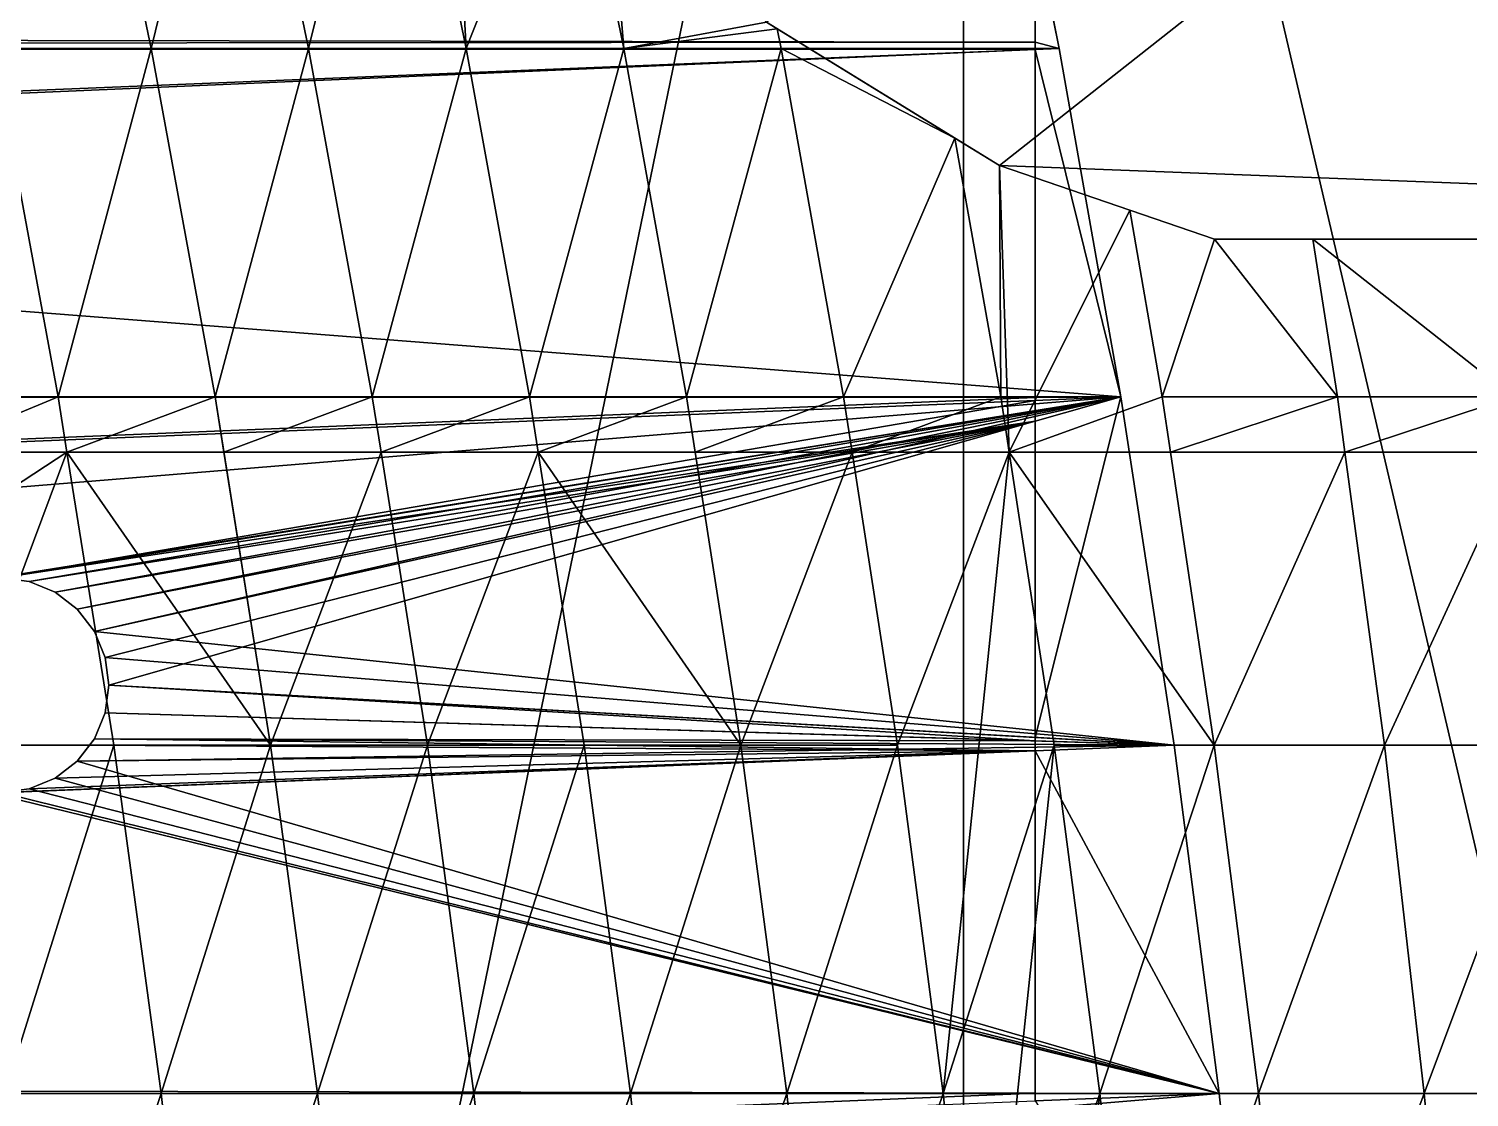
# Model space of a CAD drawing. Header units: metres. Extents: x 0 to 40.2, y -11.7 to 11.7.
# Drawn here: x 32.19 to 36.211, y 4.85 to 7.832 of the extents above; entities that cross this region are included whole.
import ezdxf

# ---------------------------------------------------------------- set-up
doc = ezdxf.new("R2010")
doc.units = ezdxf.units.M

msp = doc.modelspace()

# ---------------------------------------------------------------- linework, layer by layer
at = {"layer": 'bajo_balcon'}
for points in [[(22.388125, 8.74875, 3.3), (34.871875, 8.74875, 3.3), (22.76, 7.776667, 3.3)], [(34.871875, 8.74875, 3.3), (35.066667, 7.776667, 3.3), (22.76, 7.776667, 3.3)], [(22.76, 7.776667, 3.3), (35.238542, 6.804583, 3.3), (23.088125, 6.804583, 3.3)], [(35.066667, 7.776667, 3.3), (35.238542, 6.804583, 3.3), (22.76, 7.776667, 3.3)], [(35.238542, 6.804583, 3.3), (23.3725, 5.8325, 3.3), (23.088125, 6.804583, 3.3)], [(35.238542, 6.804583, 3.3), (32.035821, 6.289778, 3.3), (23.3725, 5.8325, 3.3)], [(35.238542, 6.804583, 3.3), (32.113467, 6.3, 3.3), (32.035821, 6.289778, 3.3)], [(32.113467, 6.3, 3.3), (35.238542, 6.804583, 3.3), (32.191113, 6.289778, 3.3)], [(32.191113, 6.289778, 3.3), (35.238542, 6.804583, 3.3), (32.263467, 6.259808, 3.3)], [(35.238542, 6.804583, 3.3), (32.325599, 6.212132, 3.3), (32.263467, 6.259808, 3.3)], [(32.325599, 6.212132, 3.3), (35.238542, 6.804583, 3.3), (32.373275, 6.15, 3.3)], [(32.373275, 6.15, 3.3), (35.238542, 6.804583, 3.3), (35.3875, 5.8325, 3.3)], [(32.373275, 6.15, 3.3), (35.3875, 5.8325, 3.3), (32.403245, 6.077646, 3.3)], [(32.403245, 6.077646, 3.3), (35.3875, 5.8325, 3.3), (32.413467, 6, 3.3)], [(32.413467, 6, 3.3), (35.3875, 5.8325, 3.3), (32.403245, 5.922354, 3.3)], [(32.403245, 5.922354, 3.3), (35.3875, 5.8325, 3.3), (32.373275, 5.85, 3.3)], [(35.3875, 5.8325, 3.3), (32.325599, 5.787868, 3.3), (32.373275, 5.85, 3.3)], [(35.3875, 5.8325, 3.3), (35.513542, 4.860417, 3.3), (32.325599, 5.787868, 3.3)], [(32.325599, 5.787868, 3.3), (35.513542, 4.860417, 3.3), (32.263467, 5.740192, 3.3)], [(32.035821, 5.710222, 3.3), (35.513542, 4.860417, 3.3), (23.613125, 4.860417, 3.3)], [(32.113467, 5.7, 3.3), (35.513542, 4.860417, 3.3), (32.035821, 5.710222, 3.3)], [(32.113467, 5.7, 3.3), (32.191113, 5.710222, 3.3), (35.513542, 4.860417, 3.3)], [(32.263467, 5.740192, 3.3), (35.513542, 4.860417, 3.3), (32.191113, 5.710222, 3.3)], [(35.513542, 4.860417, 3.3), (23.81, 3.888333, 3.3), (23.613125, 4.860417, 3.3)], [(35.513542, 4.860417, 3.3), (35.616667, 3.888333, 3.3), (23.81, 3.888333, 3.3)]]:
    msp.add_3dface(points, dxfattribs=at)
at = {"layer": 'butacas_alta_posterior'}
for points in [[(31.9, 6.390454, 5.697368), (31.990089, 5.8325, 5.697368), (32.296549, 6.65, 5.697368)], [(31.9, 6.390454, 5.697368), (32.296549, 6.65, 5.697368), (31.9, 6.65, 5.697368)], [(32.427679, 5.8325, 5.697368), (32.296549, 6.65, 5.697368), (31.990089, 5.8325, 5.697368)], [(32.865268, 5.8325, 5.854737), (32.296549, 6.65, 5.854737), (32.427679, 5.8325, 5.854737)], [(32.865268, 5.8325, 5.854737), (32.735005, 6.65, 5.854737), (32.296549, 6.65, 5.854737)], [(32.735005, 6.65, 6.012105), (32.865268, 5.8325, 6.012105), (33.17346, 6.65, 6.012105)], [(33.302858, 5.8325, 6.012105), (33.17346, 6.65, 6.012105), (32.865268, 5.8325, 6.012105)], [(33.17346, 6.65, 6.169474), (33.302858, 5.8325, 6.169474), (33.611916, 6.65, 6.169474)], [(33.740447, 5.8325, 6.169474), (33.611916, 6.65, 6.169474), (33.302858, 5.8325, 6.169474)], [(34.178037, 5.8325, 6.326842), (33.611916, 6.65, 6.326842), (33.740447, 5.8325, 6.326842)], [(34.178037, 5.8325, 6.326842), (34.050372, 6.65, 6.326842), (33.611916, 6.65, 6.326842)], [(34.050372, 6.65, 6.484211), (34.178037, 5.8325, 6.484211), (34.488828, 6.65, 6.484211)], [(34.615626, 5.8325, 6.484211), (34.488828, 6.65, 6.484211), (34.178037, 5.8325, 6.484211)], [(34.488828, 6.65, 6.641579), (34.615626, 5.8325, 6.641579), (34.927283, 6.65, 6.641579)], [(34.743205, 4.860417, 6.641579), (34.927283, 6.65, 6.641579), (34.615626, 5.8325, 6.641579)], [(35.053216, 5.8325, 6.641579), (34.927283, 6.65, 6.641579), (34.743205, 4.860417, 6.641579)], [(35.499645, 5.8325, 6.798947), (34.927283, 6.65, 6.798947), (35.053216, 5.8325, 6.798947)], [(35.499645, 5.8325, 6.798947), (35.377263, 6.65, 6.798947), (34.927283, 6.65, 6.798947)], [(35.377263, 6.65, 6.956316), (35.499645, 5.8325, 6.956316), (35.864537, 6.65, 6.956316)], [(35.974681, 5.8325, 6.956316), (35.864537, 6.65, 6.956316), (35.499645, 5.8325, 6.956316)], [(35.864537, 6.65, 7.113684), (35.974681, 5.8325, 7.113684), (36.351811, 6.65, 7.113684)], [(36.449716, 5.8325, 7.113684), (36.351811, 6.65, 7.113684), (35.974681, 5.8325, 7.113684)], [(32.23156, 3.888333, 5.54), (31.9, 6.390454, 5.54), (31.9, 2.606295, 5.54)], [(32.23156, 3.888333, 5.54), (32.122898, 4.860417, 5.54), (31.9, 6.390454, 5.54)], [(32.427679, 5.8325, 5.697368), (31.990089, 5.8325, 5.697368), (32.122898, 4.860417, 5.697368)], [(32.559616, 4.860417, 5.697368), (32.427679, 5.8325, 5.697368), (32.122898, 4.860417, 5.697368)], [(32.865268, 5.8325, 5.854737), (32.427679, 5.8325, 5.854737), (32.559616, 4.860417, 5.854737)], [(32.996334, 4.860417, 5.854737), (32.865268, 5.8325, 5.854737), (32.559616, 4.860417, 5.854737)], [(33.302858, 5.8325, 6.012105), (32.865268, 5.8325, 6.012105), (32.996334, 4.860417, 6.012105)], [(33.433052, 4.860417, 6.012105), (33.302858, 5.8325, 6.012105), (32.996334, 4.860417, 6.012105)], [(33.740447, 5.8325, 6.169474), (33.302858, 5.8325, 6.169474), (33.433052, 4.860417, 6.169474)], [(33.86977, 4.860417, 6.169474), (33.740447, 5.8325, 6.169474), (33.433052, 4.860417, 6.169474)], [(34.178037, 5.8325, 6.326842), (33.740447, 5.8325, 6.326842), (33.86977, 4.860417, 6.326842)], [(34.306487, 4.860417, 6.326842), (34.178037, 5.8325, 6.326842), (33.86977, 4.860417, 6.326842)], [(34.615626, 5.8325, 6.484211), (34.178037, 5.8325, 6.484211), (34.306487, 4.860417, 6.484211)], [(34.743205, 4.860417, 6.484211), (34.615626, 5.8325, 6.484211), (34.306487, 4.860417, 6.484211)], [(35.053216, 5.8325, 6.641579), (34.743205, 4.860417, 6.641579), (34.847588, 3.888333, 6.641579)], [(35.179923, 4.860417, 6.641579), (35.053216, 5.8325, 6.641579), (34.847588, 3.888333, 6.641579)], [(35.499645, 5.8325, 6.798947), (35.053216, 5.8325, 6.798947), (35.179923, 4.860417, 6.798947)], [(35.62278, 4.860417, 6.798947), (35.499645, 5.8325, 6.798947), (35.179923, 4.860417, 6.798947)], [(35.974681, 5.8325, 6.956316), (35.499645, 5.8325, 6.956316), (35.62278, 4.860417, 6.956316)], [(36.085502, 4.860417, 6.956316), (35.974681, 5.8325, 6.956316), (35.62278, 4.860417, 6.956316)], [(36.449716, 5.8325, 7.113684), (35.974681, 5.8325, 7.113684), (36.085502, 4.860417, 7.113684)], [(36.548224, 4.860417, 7.113684), (36.449716, 5.8325, 7.113684), (36.085502, 4.860417, 7.113684)], [(32.559616, 4.860417, 5.697368), (32.122898, 4.860417, 5.697368), (32.23156, 3.888333, 5.697368)], [(32.667565, 3.888333, 5.697368), (32.559616, 4.860417, 5.697368), (32.23156, 3.888333, 5.697368)], [(32.996334, 4.860417, 5.854737), (32.559616, 4.860417, 5.854737), (32.667565, 3.888333, 5.854737)], [(33.10357, 3.888333, 5.854737), (32.996334, 4.860417, 5.854737), (32.667565, 3.888333, 5.854737)], [(33.433052, 4.860417, 6.012105), (32.996334, 4.860417, 6.012105), (33.10357, 3.888333, 6.012105)], [(33.539574, 3.888333, 6.012105), (33.433052, 4.860417, 6.012105), (33.10357, 3.888333, 6.012105)], [(33.86977, 4.860417, 6.169474), (33.433052, 4.860417, 6.169474), (33.539574, 3.888333, 6.169474)], [(33.975579, 3.888333, 6.169474), (33.86977, 4.860417, 6.169474), (33.539574, 3.888333, 6.169474)], [(34.306487, 4.860417, 6.326842), (33.86977, 4.860417, 6.326842), (33.975579, 3.888333, 6.326842)], [(34.411584, 3.888333, 6.326842), (34.306487, 4.860417, 6.326842), (33.975579, 3.888333, 6.326842)], [(34.743205, 4.860417, 6.484211), (34.306487, 4.860417, 6.484211), (34.411584, 3.888333, 6.484211)], [(34.847588, 3.888333, 6.484211), (34.743205, 4.860417, 6.484211), (34.411584, 3.888333, 6.484211)], [(35.179923, 4.860417, 6.641579), (34.847588, 3.888333, 6.641579), (34.928775, 2.91625, 6.641579)], [(35.283593, 3.888333, 6.641579), (35.179923, 4.860417, 6.641579), (34.928775, 2.91625, 6.641579)], [(35.283593, 3.888333, 6.798947), (35.62278, 4.860417, 6.798947), (35.179923, 4.860417, 6.798947)], [(35.723527, 3.888333, 6.798947), (35.62278, 4.860417, 6.798947), (35.283593, 3.888333, 6.798947)], [(36.085502, 4.860417, 6.956316), (35.62278, 4.860417, 6.956316), (35.723527, 3.888333, 6.956316)], [(36.176174, 3.888333, 6.956316), (36.085502, 4.860417, 6.956316), (35.723527, 3.888333, 6.956316)], [(36.548224, 4.860417, 7.113684), (36.085502, 4.860417, 7.113684), (36.176174, 3.888333, 7.113684)], [(36.628821, 3.888333, 7.113684), (36.548224, 4.860417, 7.113684), (36.176174, 3.888333, 7.113684)]]:
    msp.add_3dface(points, dxfattribs=at)
at = {"layer": 'butacas_platea'}
for points in [[(35, 8.10936), (12.5, 7.831988, -0.565854), (35, 7.794568, -0.001582)], [(35, 7.794568, -0.001582), (12.5, 7.831988, -0.565854), (12.5, 7.776667, -0.566132)], [(35, 7.794568, -0.001582), (12.5, 7.776667, -0.566132), (35, 7.773947, -0.001679)], [(35, 7.773947, -0.001679), (12.5, 7.776667, -0.566132), (12.5, 6.855844, -0.56836)], [(35, 7.773947, -0.001679), (12.5, 6.855844, -0.56836), (12.5, 6.804583, -0.568587)], [(35, 7.773947, -0.001679), (12.5, 6.804583, -0.568587), (35, 6.802961, -0.005968)], [(35, 6.802961, -0.005968), (12.5, 6.804583, -0.568587), (12.5, 5.880264, -0.570519)], [(35, 6.802961, -0.005968), (12.5, 5.880264, -0.570519), (35, 6.794886, -0.005985)], [(32.113467, 6.3, -0.079852), (35, 6.794886, -0.005985), (12.5, 5.880264, -0.570519)], [(32.113467, 6.3, -0.079852), (35, 6.736646, -0.006208), (35, 6.794886, -0.005985)], [(32.191113, 6.289778, -0.077955), (35, 6.736646, -0.006208), (32.113467, 6.3, -0.079852)], [(32.263467, 6.259808, -0.076265), (35, 6.736646, -0.006208), (32.191113, 6.289778, -0.077955)], [(32.325599, 6.212132, -0.074898), (35, 6.736646, -0.006208), (32.263467, 6.259808, -0.076265)], [(35, 6.736646, -0.006208), (32.325599, 6.212132, -0.074898), (32.373275, 6.15, -0.073947)], [(35, 6.736646, -0.006208), (32.373275, 6.15, -0.073947), (32.403245, 6.077646, -0.073476)], [(32.413467, 6, -0.073518), (35, 6.736646, -0.006208), (32.403245, 6.077646, -0.073476)], [(35, 6.736646, -0.006208), (32.413467, 6, -0.073518), (35, 5.854324, -0.009579)], [(32.413467, 6, -0.073518), (32.403245, 5.922354, -0.074069), (35, 5.844167, -0.009618)], [(32.413467, 6, -0.073518), (35, 5.844167, -0.009618), (35, 5.854324, -0.009579)], [(35, 5.844167, -0.009618), (32.403245, 5.922354, -0.074069), (32.373275, 5.85, -0.075093)], [(35, 5.816801, -0.00969), (32.359847, 5.8325, -0.075495), (32.325599, 5.787868, -0.076427)], [(35, 5.816801, -0.00969), (32.373275, 5.85, -0.075093), (32.359847, 5.8325, -0.075495)], [(35, 5.844167, -0.009618), (32.373275, 5.85, -0.075093), (35, 5.816801, -0.00969)], [(35, 5.816801, -0.00969), (32.113467, 5.7, -0.081872), (12.5, 4.905236, -0.572337)], [(35, 5.816801, -0.00969), (12.5, 4.905236, -0.572337), (35, 4.861417, -0.012772)], [(35, 5.816801, -0.00969), (32.191113, 5.710222, -0.079918), (32.113467, 5.7, -0.081872)], [(35, 5.816801, -0.00969), (32.263467, 5.740192, -0.078061), (32.191113, 5.710222, -0.079918)], [(35, 5.816801, -0.00969), (32.325599, 5.787868, -0.076427), (32.263467, 5.740192, -0.078061)], [(35, 4.861417, -0.012772), (12.5, 4.905236, -0.572337), (12.5, 3.930749, -0.573819)], [(35, 4.861417, -0.012772), (12.5, 3.930749, -0.573819), (35, 4.839672, -0.012805)]]:
    msp.add_3dface(points, dxfattribs=at)
at = {"layer": 'cielo_4'}
for points in [[(34.8, 11.665, 11.55), (34.8, -11.665, 11.55), (30, -11.665, 11.55)], [(30, -11.665, 11.55), (30, 11.665, 11.55), (34.8, 11.665, 11.55)], [(34.8, -11.665, 11.55), (34.8, 11.665, 12.12), (34.8, -11.665, 12.12)], [(34.8, 11.665, 12.12), (34.8, -11.665, 11.55), (34.8, 11.665, 11.55)]]:
    msp.add_3dface(points, dxfattribs=at)
at = {"layer": 'cielo_5'}
for points in [[(34.8, 11.665, 12.12), (40.25, -11.665, 12.12), (34.8, -11.665, 12.12)], [(40.25, 11.665, 12.12), (40.25, -11.665, 12.12), (34.8, 11.665, 12.12)]]:
    msp.add_3dface(points, dxfattribs=at)
at = {"layer": 'cortinas_fondo'}
for points in [[(34.871875, 8.74875, 3.3), (35, 8.10936), (35.066667, 7.776667)], [(35.066667, 7.776667, 3.3), (34.871875, 8.74875, 3.3), (35.066667, 7.776667)], [(35.238542, 6.804583), (35.066667, 7.776667, 3.3), (35.066667, 7.776667)], [(35.238542, 6.804583, 3.3), (35.066667, 7.776667, 3.3), (35.238542, 6.804583)], [(35.238542, 6.804583, 3.3), (35.238542, 6.804583), (35.3875, 5.8325)], [(35.3875, 5.8325, 3.3), (35.238542, 6.804583, 3.3), (35.3875, 5.8325)], [(35.3875, 5.8325, 3.3), (35.3875, 5.8325), (35.513542, 4.860417)], [(35.513542, 4.860417, 3.3), (35.3875, 5.8325, 3.3), (35.513542, 4.860417)], [(35.513542, 4.860417, 3.3), (35.513542, 4.860417), (35.616667, 3.888333)], [(35.616667, 3.888333, 3.3), (35.513542, 4.860417, 3.3), (35.616667, 3.888333)]]:
    msp.add_3dface(points, dxfattribs=at)
at = {"layer": 'frente_balcon'}
for points in [[(32.329091, 8.74875, 6.012105), (32.329091, 8.74875, 5.854737), (32.531647, 7.776667, 5.854737)], [(32.531647, 7.776667, 6.012105), (32.329091, 8.74875, 6.012105), (32.531647, 7.776667, 5.854737)], [(32.971455, 7.776667, 6.169474), (32.770246, 8.74875, 6.169474), (32.971455, 7.776667, 6.012105)], [(32.770246, 8.74875, 6.169474), (32.770246, 8.74875, 6.012105), (32.971455, 7.776667, 6.012105)], [(33.211401, 8.74875, 6.326842), (33.211401, 8.74875, 6.169474), (33.411263, 7.776667, 6.169474)], [(33.411263, 7.776667, 6.326842), (33.211401, 8.74875, 6.326842), (33.411263, 7.776667, 6.169474)], [(33.851071, 7.776667, 6.484211), (33.701404, 8.509551, 6.326842), (33.851071, 7.776667, 6.326842)], [(33.851071, 7.776667, 6.484211), (33.701404, 8.509551, 6.484211), (33.701404, 8.509551, 6.326842)], [(34.290879, 7.776667, 6.641579), (34.279714, 7.831715, 6.484211), (34.290879, 7.776667, 6.484211)], [(34.290879, 7.776667, 6.641579), (34.279714, 7.831715, 6.641579), (34.279714, 7.831715, 6.484211)], [(32.271753, 6.804583, 5.854737), (32.091838, 7.776667, 5.854737), (32.271753, 6.804583, 5.697368)], [(32.091838, 7.776667, 5.854737), (32.091838, 7.776667, 5.697368), (32.271753, 6.804583, 5.697368)], [(32.710373, 6.804583, 5.854737), (32.710373, 6.804583, 6.012105), (32.531647, 7.776667, 6.012105)], [(32.710373, 6.804583, 5.854737), (32.531647, 7.776667, 6.012105), (32.531647, 7.776667, 5.854737)], [(33.148992, 6.804583, 6.169474), (32.971455, 7.776667, 6.169474), (33.148992, 6.804583, 6.012105)], [(32.971455, 7.776667, 6.169474), (32.971455, 7.776667, 6.012105), (33.148992, 6.804583, 6.012105)], [(33.587612, 6.804583, 6.326842), (33.411263, 7.776667, 6.326842), (33.587612, 6.804583, 6.169474)], [(33.411263, 7.776667, 6.326842), (33.411263, 7.776667, 6.169474), (33.587612, 6.804583, 6.169474)], [(34.026231, 6.804583, 6.484211), (33.851071, 7.776667, 6.484211), (34.026231, 6.804583, 6.326842)], [(33.851071, 7.776667, 6.484211), (33.851071, 7.776667, 6.326842), (34.026231, 6.804583, 6.326842)], [(34.464851, 6.804583, 6.641579), (34.290879, 7.776667, 6.641579), (34.464851, 6.804583, 6.484211)], [(34.290879, 7.776667, 6.641579), (34.290879, 7.776667, 6.484211), (34.464851, 6.804583, 6.484211)], [(34.90347, 6.804583, 6.798947), (34.775087, 7.526869, 6.641579), (34.90347, 6.804583, 6.641579)], [(34.775087, 7.526869, 6.798947), (34.775087, 7.526869, 6.641579), (34.90347, 6.804583, 6.798947)], [(35.354122, 6.804583, 6.956316), (35.264127, 7.32559, 6.798947), (35.354122, 6.804583, 6.798947)], [(35.264127, 7.32559, 6.956316), (35.264127, 7.32559, 6.798947), (35.354122, 6.804583, 6.956316)], [(35.84371, 6.804583, 7.113684), (35.775243, 7.245, 6.956316), (35.84371, 6.804583, 6.956316)], [(35.775243, 7.245, 7.113684), (35.775243, 7.245, 6.956316), (35.84371, 6.804583, 7.113684)], [(32.296549, 6.65, 5.854737), (32.271753, 6.804583, 5.854737), (32.296549, 6.65, 5.697368)], [(32.271753, 6.804583, 5.854737), (32.271753, 6.804583, 5.697368), (32.296549, 6.65, 5.697368)], [(32.710373, 6.804583, 6.012105), (32.735005, 6.65, 5.854737), (32.865268, 5.8325, 5.854737)], [(32.735005, 6.65, 6.012105), (32.710373, 6.804583, 6.012105), (32.865268, 5.8325, 5.854737)], [(32.710373, 6.804583, 6.012105), (32.710373, 6.804583, 5.854737), (32.735005, 6.65, 5.854737)], [(33.17346, 6.65, 6.169474), (33.148992, 6.804583, 6.169474), (33.17346, 6.65, 6.012105)], [(33.148992, 6.804583, 6.169474), (33.148992, 6.804583, 6.012105), (33.17346, 6.65, 6.012105)], [(33.611916, 6.65, 6.326842), (33.587612, 6.804583, 6.326842), (33.611916, 6.65, 6.169474)], [(33.587612, 6.804583, 6.326842), (33.587612, 6.804583, 6.169474), (33.611916, 6.65, 6.169474)], [(34.050372, 6.65, 6.484211), (34.026231, 6.804583, 6.484211), (34.050372, 6.65, 6.326842)], [(34.026231, 6.804583, 6.484211), (34.026231, 6.804583, 6.326842), (34.050372, 6.65, 6.326842)], [(34.464851, 6.804583, 6.641579), (34.464851, 6.804583, 6.484211), (34.488828, 6.65, 6.484211)], [(34.488828, 6.65, 6.641579), (34.464851, 6.804583, 6.641579), (34.488828, 6.65, 6.484211)], [(34.927283, 6.65, 6.798947), (34.90347, 6.804583, 6.798947), (34.927283, 6.65, 6.641579)], [(34.90347, 6.804583, 6.798947), (34.90347, 6.804583, 6.641579), (34.927283, 6.65, 6.641579)], [(35.377263, 6.65, 6.956316), (35.354122, 6.804583, 6.956316), (35.377263, 6.65, 6.798947)], [(35.354122, 6.804583, 6.956316), (35.354122, 6.804583, 6.798947), (35.377263, 6.65, 6.798947)], [(35.84371, 6.804583, 7.113684), (35.84371, 6.804583, 6.956316), (35.864537, 6.65, 6.956316)], [(35.864537, 6.65, 7.113684), (35.84371, 6.804583, 7.113684), (35.864537, 6.65, 6.956316)], [(32.296549, 6.65, 5.697368), (32.427679, 5.8325, 5.697368), (32.427679, 5.8325, 5.854737)], [(32.296549, 6.65, 5.854737), (32.296549, 6.65, 5.697368), (32.427679, 5.8325, 5.854737)], [(32.865268, 5.8325, 6.012105), (32.735005, 6.65, 6.012105), (32.865268, 5.8325, 5.854737)], [(33.17346, 6.65, 6.012105), (33.302858, 5.8325, 6.012105), (33.302858, 5.8325, 6.169474)], [(33.17346, 6.65, 6.169474), (33.17346, 6.65, 6.012105), (33.302858, 5.8325, 6.169474)], [(33.611916, 6.65, 6.169474), (33.740447, 5.8325, 6.169474), (33.740447, 5.8325, 6.326842)], [(33.611916, 6.65, 6.326842), (33.611916, 6.65, 6.169474), (33.740447, 5.8325, 6.326842)], [(34.050372, 6.65, 6.326842), (34.178037, 5.8325, 6.326842), (34.178037, 5.8325, 6.484211)], [(34.050372, 6.65, 6.484211), (34.050372, 6.65, 6.326842), (34.178037, 5.8325, 6.484211)], [(34.488828, 6.65, 6.484211), (34.615626, 5.8325, 6.484211), (34.615626, 5.8325, 6.641579)], [(34.488828, 6.65, 6.641579), (34.488828, 6.65, 6.484211), (34.615626, 5.8325, 6.641579)], [(34.927283, 6.65, 6.641579), (35.053216, 5.8325, 6.641579), (35.053216, 5.8325, 6.798947)], [(34.927283, 6.65, 6.798947), (34.927283, 6.65, 6.641579), (35.053216, 5.8325, 6.798947)], [(35.377263, 6.65, 6.798947), (35.499645, 5.8325, 6.798947), (35.499645, 5.8325, 6.956316)], [(35.377263, 6.65, 6.956316), (35.377263, 6.65, 6.798947), (35.499645, 5.8325, 6.956316)], [(35.864537, 6.65, 6.956316), (35.974681, 5.8325, 6.956316), (35.974681, 5.8325, 7.113684)], [(35.864537, 6.65, 7.113684), (35.864537, 6.65, 6.956316), (35.974681, 5.8325, 7.113684)], [(32.559616, 4.860417, 5.854737), (32.427679, 5.8325, 5.854737), (32.559616, 4.860417, 5.697368)], [(32.427679, 5.8325, 5.854737), (32.427679, 5.8325, 5.697368), (32.559616, 4.860417, 5.697368)], [(32.865268, 5.8325, 6.012105), (32.865268, 5.8325, 5.854737), (32.996334, 4.860417, 5.854737)], [(32.996334, 4.860417, 6.012105), (32.865268, 5.8325, 6.012105), (32.996334, 4.860417, 5.854737)], [(33.433052, 4.860417, 6.169474), (33.302858, 5.8325, 6.169474), (33.433052, 4.860417, 6.012105)], [(33.302858, 5.8325, 6.169474), (33.302858, 5.8325, 6.012105), (33.433052, 4.860417, 6.012105)], [(33.86977, 4.860417, 6.326842), (33.740447, 5.8325, 6.326842), (33.86977, 4.860417, 6.169474)], [(33.740447, 5.8325, 6.326842), (33.740447, 5.8325, 6.169474), (33.86977, 4.860417, 6.169474)], [(34.306487, 4.860417, 6.484211), (34.178037, 5.8325, 6.484211), (34.306487, 4.860417, 6.326842)], [(34.178037, 5.8325, 6.484211), (34.178037, 5.8325, 6.326842), (34.306487, 4.860417, 6.326842)], [(34.743205, 4.860417, 6.641579), (34.615626, 5.8325, 6.641579), (34.743205, 4.860417, 6.484211)], [(34.615626, 5.8325, 6.641579), (34.615626, 5.8325, 6.484211), (34.743205, 4.860417, 6.484211)], [(35.179923, 4.860417, 6.798947), (35.053216, 5.8325, 6.798947), (35.179923, 4.860417, 6.641579)], [(35.053216, 5.8325, 6.798947), (35.053216, 5.8325, 6.641579), (35.179923, 4.860417, 6.641579)], [(35.62278, 4.860417, 6.956316), (35.499645, 5.8325, 6.956316), (35.62278, 4.860417, 6.798947)], [(35.499645, 5.8325, 6.956316), (35.499645, 5.8325, 6.798947), (35.62278, 4.860417, 6.798947)], [(36.085502, 4.860417, 7.113684), (35.974681, 5.8325, 7.113684), (36.085502, 4.860417, 6.956316)], [(35.974681, 5.8325, 7.113684), (35.974681, 5.8325, 6.956316), (36.085502, 4.860417, 6.956316)], [(32.23156, 3.888333, 5.697368), (32.122898, 4.860417, 5.697368), (32.23156, 3.888333, 5.54)], [(32.122898, 4.860417, 5.697368), (32.122898, 4.860417, 5.54), (32.23156, 3.888333, 5.54)], [(32.667565, 3.888333, 5.854737), (32.559616, 4.860417, 5.854737), (32.667565, 3.888333, 5.697368)], [(32.559616, 4.860417, 5.854737), (32.559616, 4.860417, 5.697368), (32.667565, 3.888333, 5.697368)], [(33.10357, 3.888333, 6.012105), (32.996334, 4.860417, 6.012105), (33.10357, 3.888333, 5.854737)], [(32.996334, 4.860417, 6.012105), (32.996334, 4.860417, 5.854737), (33.10357, 3.888333, 5.854737)], [(33.539574, 3.888333, 6.169474), (33.433052, 4.860417, 6.169474), (33.539574, 3.888333, 6.012105)], [(33.433052, 4.860417, 6.169474), (33.433052, 4.860417, 6.012105), (33.539574, 3.888333, 6.012105)], [(33.975579, 3.888333, 6.326842), (33.86977, 4.860417, 6.326842), (33.975579, 3.888333, 6.169474)], [(33.86977, 4.860417, 6.326842), (33.86977, 4.860417, 6.169474), (33.975579, 3.888333, 6.169474)], [(34.411584, 3.888333, 6.484211), (34.306487, 4.860417, 6.484211), (34.411584, 3.888333, 6.326842)], [(34.306487, 4.860417, 6.484211), (34.306487, 4.860417, 6.326842), (34.411584, 3.888333, 6.326842)], [(34.847588, 3.888333, 6.641579), (34.743205, 4.860417, 6.641579), (34.847588, 3.888333, 6.484211)], [(34.743205, 4.860417, 6.641579), (34.743205, 4.860417, 6.484211), (34.847588, 3.888333, 6.484211)], [(35.283593, 3.888333, 6.641579), (35.179923, 4.860417, 6.798947), (35.179923, 4.860417, 6.641579)], [(35.283593, 3.888333, 6.641579), (35.283593, 3.888333, 6.798947), (35.179923, 4.860417, 6.798947)], [(35.723527, 3.888333, 6.956316), (35.62278, 4.860417, 6.956316), (35.723527, 3.888333, 6.798947)], [(35.62278, 4.860417, 6.956316), (35.62278, 4.860417, 6.798947), (35.723527, 3.888333, 6.798947)], [(36.176174, 3.888333, 7.113684), (36.085502, 4.860417, 7.113684), (36.176174, 3.888333, 6.956316)], [(36.085502, 4.860417, 7.113684), (36.085502, 4.860417, 6.956316), (36.176174, 3.888333, 6.956316)]]:
    msp.add_3dface(points, dxfattribs=at)
at = {"layer": 'madera_expuesta'}
for points in [[(34.9, 7.45, 5.54), (40.25, 11.665, 5.54), (34.25, 7.85, 5.54)], [(34.9, 7.45, 5.54), (40.25, 7.245, 5.54), (40.25, 11.665, 5.54)], [(35.066667, 7.776667), (35, 8.10936), (35, 7.794568, -0.001582)], [(34.279714, 7.831715, 6.484211), (34.9, 7.45, 5.54), (34.25, 7.85, 5.54)], [(34.25, 7.85, 6.484211), (34.279714, 7.831715, 6.484211), (34.25, 7.85, 5.54)], [(34.279714, 7.831715, 6.484211), (34.279714, 7.831715, 6.641579), (34.9, 7.45, 5.54)], [(34.279714, 7.831715, 6.641579), (34.775087, 7.526869, 6.641579), (34.9, 7.45, 5.54)], [(35.066667, 7.776667), (35, 7.794568, -0.001582), (35, 7.773947, -0.001679)], [(35.238542, 6.804583), (35.066667, 7.776667), (35, 7.773947, -0.001679)], [(35.238542, 6.804583), (35, 7.773947, -0.001679), (35, 6.802961, -0.005968)], [(34.775087, 7.526869, 6.641579), (34.775087, 7.526869, 6.798947), (34.9, 7.45, 5.54)], [(34.775087, 7.526869, 6.798947), (34.9, 7.45, 6.798947), (34.9, 7.45, 5.54)], [(34.9, 7.45, 6.798947), (35.5, 7.245, 5.54), (34.9, 7.45, 5.54)], [(35.5, 7.245, 5.54), (40.25, 7.245, 5.54), (34.9, 7.45, 5.54)], [(34.9, 7.45, 6.798947), (35.264127, 7.32559, 6.798947), (35.5, 7.245, 5.54)], [(35.264127, 7.32559, 6.956316), (35.5, 7.245, 6.956316), (35.5, 7.245, 5.54)], [(35.264127, 7.32559, 6.798947), (35.264127, 7.32559, 6.956316), (35.5, 7.245, 5.54)], [(35.775243, 7.245, 6.956316), (40.25, 7.245, 5.54), (35.5, 7.245, 5.54)], [(35.5, 7.245, 6.956316), (35.775243, 7.245, 6.956316), (35.5, 7.245, 5.54)], [(35.775243, 7.245, 7.113684), (40.25, 7.245, 5.54), (35.775243, 7.245, 6.956316)], [(36.272438, 7.245, 7.113684), (40.25, 7.245, 5.54), (35.775243, 7.245, 7.113684)], [(35, 5.854324, -0.009579), (35.3875, 5.8325), (35.238542, 6.804583)], [(35.238542, 6.804583), (35, 6.736646, -0.006208), (35, 5.854324, -0.009579)], [(35, 6.736646, -0.006208), (35.238542, 6.804583), (35, 6.794886, -0.005985)], [(35.238542, 6.804583), (35, 6.802961, -0.005968), (35, 6.794886, -0.005985)], [(35, 5.844167, -0.009618), (35.3875, 5.8325), (35, 5.854324, -0.009579)], [(35.3875, 5.8325), (35, 5.844167, -0.009618), (35, 5.816801, -0.00969)], [(35.513542, 4.860417), (35.3875, 5.8325), (35, 5.816801, -0.00969)], [(35.513542, 4.860417), (35, 5.816801, -0.00969), (35, 4.861417, -0.012772)], [(35.513542, 4.860417), (35, 4.861417, -0.012772), (35, 4.839672, -0.012805)], [(35.616667, 3.888333), (35.513542, 4.860417), (35, 4.839672, -0.012805)]]:
    msp.add_3dface(points, dxfattribs=at)
at = {"layer": 'pasillos_alfombra'}
for points in [[(33.35, 8.9, 6.326842), (33.211401, 8.74875, 6.326842), (33.411263, 7.776667, 6.326842)], [(33.701404, 8.509551, 6.326842), (33.35, 8.9, 6.326842), (33.411263, 7.776667, 6.326842)], [(32.329091, 8.74875, 5.854737), (31.9, 8.691232, 5.854737), (32.091838, 7.776667, 5.854737)], [(32.531647, 7.776667, 5.854737), (32.329091, 8.74875, 5.854737), (32.091838, 7.776667, 5.854737)], [(32.770246, 8.74875, 6.012105), (32.329091, 8.74875, 6.012105), (32.531647, 7.776667, 6.012105)], [(32.971455, 7.776667, 6.012105), (32.770246, 8.74875, 6.012105), (32.531647, 7.776667, 6.012105)], [(33.211401, 8.74875, 6.169474), (32.770246, 8.74875, 6.169474), (32.971455, 7.776667, 6.169474)], [(33.411263, 7.776667, 6.169474), (33.211401, 8.74875, 6.169474), (32.971455, 7.776667, 6.169474)], [(33.851071, 7.776667, 6.326842), (33.701404, 8.509551, 6.326842), (33.411263, 7.776667, 6.326842)], [(33.8, 8.4, 6.484211), (33.701404, 8.509551, 6.484211), (33.851071, 7.776667, 6.484211)], [(34.25, 7.85, 6.484211), (33.8, 8.4, 6.484211), (33.851071, 7.776667, 6.484211)], [(34.279714, 7.831715, 6.484211), (34.25, 7.85, 6.484211), (33.851071, 7.776667, 6.484211)], [(34.290879, 7.776667, 6.484211), (34.279714, 7.831715, 6.484211), (33.851071, 7.776667, 6.484211)], [(34.775087, 7.526869, 6.641579), (34.279714, 7.831715, 6.641579), (34.290879, 7.776667, 6.641579)], [(32.271753, 6.804583, 5.697368), (32.091838, 7.776667, 5.697368), (31.9, 6.65, 5.697368)], [(32.531647, 7.776667, 5.854737), (32.091838, 7.776667, 5.854737), (32.271753, 6.804583, 5.854737)], [(32.710373, 6.804583, 5.854737), (32.531647, 7.776667, 5.854737), (32.271753, 6.804583, 5.854737)], [(32.710373, 6.804583, 6.012105), (32.971455, 7.776667, 6.012105), (32.531647, 7.776667, 6.012105)], [(33.148992, 6.804583, 6.012105), (32.971455, 7.776667, 6.012105), (32.710373, 6.804583, 6.012105)], [(33.411263, 7.776667, 6.169474), (32.971455, 7.776667, 6.169474), (33.148992, 6.804583, 6.169474)], [(33.587612, 6.804583, 6.169474), (33.411263, 7.776667, 6.169474), (33.148992, 6.804583, 6.169474)], [(33.851071, 7.776667, 6.326842), (33.411263, 7.776667, 6.326842), (33.587612, 6.804583, 6.326842)], [(34.026231, 6.804583, 6.326842), (33.851071, 7.776667, 6.326842), (33.587612, 6.804583, 6.326842)], [(34.290879, 7.776667, 6.484211), (33.851071, 7.776667, 6.484211), (34.026231, 6.804583, 6.484211)], [(34.464851, 6.804583, 6.484211), (34.290879, 7.776667, 6.484211), (34.026231, 6.804583, 6.484211)], [(34.775087, 7.526869, 6.641579), (34.290879, 7.776667, 6.641579), (34.464851, 6.804583, 6.641579)], [(34.90347, 6.804583, 6.641579), (34.775087, 7.526869, 6.641579), (34.464851, 6.804583, 6.641579)], [(34.9, 7.45, 6.798947), (34.775087, 7.526869, 6.798947), (34.90347, 6.804583, 6.798947)], [(34.9, 7.45, 6.798947), (34.90347, 6.804583, 6.798947), (34.927283, 6.65, 6.798947)], [(35.264127, 7.32559, 6.798947), (34.9, 7.45, 6.798947), (34.927283, 6.65, 6.798947)], [(35.354122, 6.804583, 6.798947), (35.264127, 7.32559, 6.798947), (34.927283, 6.65, 6.798947)], [(35.5, 7.245, 6.956316), (35.264127, 7.32559, 6.956316), (35.354122, 6.804583, 6.956316)], [(35.84371, 6.804583, 6.956316), (35.5, 7.245, 6.956316), (35.354122, 6.804583, 6.956316)], [(35.775243, 7.245, 6.956316), (35.5, 7.245, 6.956316), (35.84371, 6.804583, 6.956316)], [(36.333298, 6.804583, 7.113684), (35.775243, 7.245, 7.113684), (35.84371, 6.804583, 7.113684)], [(36.333298, 6.804583, 7.113684), (36.272438, 7.245, 7.113684), (35.775243, 7.245, 7.113684)], [(32.271753, 6.804583, 5.697368), (31.9, 6.65, 5.697368), (32.296549, 6.65, 5.697368)], [(32.710373, 6.804583, 5.854737), (32.271753, 6.804583, 5.854737), (32.296549, 6.65, 5.854737)], [(32.735005, 6.65, 5.854737), (32.710373, 6.804583, 5.854737), (32.296549, 6.65, 5.854737)], [(33.148992, 6.804583, 6.012105), (32.710373, 6.804583, 6.012105), (32.735005, 6.65, 6.012105)], [(33.148992, 6.804583, 6.012105), (32.735005, 6.65, 6.012105), (33.17346, 6.65, 6.012105)], [(33.587612, 6.804583, 6.169474), (33.148992, 6.804583, 6.169474), (33.17346, 6.65, 6.169474)], [(33.587612, 6.804583, 6.169474), (33.17346, 6.65, 6.169474), (33.611916, 6.65, 6.169474)], [(34.026231, 6.804583, 6.326842), (33.587612, 6.804583, 6.326842), (33.611916, 6.65, 6.326842)], [(34.050372, 6.65, 6.326842), (34.026231, 6.804583, 6.326842), (33.611916, 6.65, 6.326842)], [(34.464851, 6.804583, 6.484211), (34.026231, 6.804583, 6.484211), (34.050372, 6.65, 6.484211)], [(34.464851, 6.804583, 6.484211), (34.050372, 6.65, 6.484211), (34.488828, 6.65, 6.484211)], [(34.90347, 6.804583, 6.641579), (34.464851, 6.804583, 6.641579), (34.488828, 6.65, 6.641579)], [(34.90347, 6.804583, 6.641579), (34.488828, 6.65, 6.641579), (34.927283, 6.65, 6.641579)], [(35.377263, 6.65, 6.798947), (35.354122, 6.804583, 6.798947), (34.927283, 6.65, 6.798947)], [(35.84371, 6.804583, 6.956316), (35.354122, 6.804583, 6.956316), (35.377263, 6.65, 6.956316)], [(35.84371, 6.804583, 6.956316), (35.377263, 6.65, 6.956316), (35.864537, 6.65, 6.956316)], [(36.333298, 6.804583, 7.113684), (35.84371, 6.804583, 7.113684), (35.864537, 6.65, 7.113684)], [(36.333298, 6.804583, 7.113684), (35.864537, 6.65, 7.113684), (36.351811, 6.65, 7.113684)]]:
    msp.add_3dface(points, dxfattribs=at)
at = {"layer": 'pilares'}
for points in [[(32.191113, 6.289778, 3.3), (32.191113, 6.289778, -0.077955), (32.113467, 6.3, -0.079852)], [(32.113467, 6.3, 3.3), (32.191113, 6.289778, 3.3), (32.113467, 6.3, -0.079852)], [(32.263467, 6.259808, 3.3), (32.263467, 6.259808, -0.076265), (32.191113, 6.289778, -0.077955)], [(32.191113, 6.289778, 3.3), (32.263467, 6.259808, 3.3), (32.191113, 6.289778, -0.077955)], [(32.263467, 6.259808, -0.076265), (32.325599, 6.212132, 3.3), (32.325599, 6.212132, -0.074898)], [(32.263467, 6.259808, 3.3), (32.325599, 6.212132, 3.3), (32.263467, 6.259808, -0.076265)], [(32.325599, 6.212132, -0.074898), (32.373275, 6.15, 3.3), (32.373275, 6.15, -0.073947)], [(32.325599, 6.212132, 3.3), (32.373275, 6.15, 3.3), (32.325599, 6.212132, -0.074898)], [(32.403245, 6.077646, 3.3), (32.403245, 6.077646, -0.073476), (32.373275, 6.15, -0.073947)], [(32.373275, 6.15, 3.3), (32.403245, 6.077646, 3.3), (32.373275, 6.15, -0.073947)], [(32.403245, 6.077646, -0.073476), (32.413467, 6, 3.3), (32.413467, 6, -0.073518)], [(32.403245, 6.077646, 3.3), (32.413467, 6, 3.3), (32.403245, 6.077646, -0.073476)], [(32.413467, 6, -0.073518), (32.403245, 5.922354, 3.3), (32.403245, 5.922354, -0.074069)], [(32.413467, 6, 3.3), (32.403245, 5.922354, 3.3), (32.413467, 6, -0.073518)], [(32.403245, 5.922354, -0.074069), (32.373275, 5.85, 3.3), (32.373275, 5.85, -0.075093)], [(32.403245, 5.922354, -0.074069), (32.403245, 5.922354, 3.3), (32.373275, 5.85, 3.3)], [(32.373275, 5.85, -0.075093), (32.325599, 5.787868, 3.3), (32.359847, 5.8325, -0.075495)], [(32.373275, 5.85, 3.3), (32.325599, 5.787868, 3.3), (32.373275, 5.85, -0.075093)], [(32.359847, 5.8325, -0.075495), (32.325599, 5.787868, 3.3), (32.325599, 5.787868, -0.076427)], [(32.325599, 5.787868, -0.076427), (32.263467, 5.740192, 3.3), (32.263467, 5.740192, -0.078061)], [(32.325599, 5.787868, 3.3), (32.263467, 5.740192, 3.3), (32.325599, 5.787868, -0.076427)], [(32.191113, 5.710222, -0.079918), (32.113467, 5.7, 3.3), (32.113467, 5.7, -0.081872)], [(32.191113, 5.710222, 3.3), (32.113467, 5.7, 3.3), (32.191113, 5.710222, -0.079918)], [(32.263467, 5.740192, -0.078061), (32.191113, 5.710222, 3.3), (32.191113, 5.710222, -0.079918)], [(32.263467, 5.740192, 3.3), (32.191113, 5.710222, 3.3), (32.263467, 5.740192, -0.078061)]]:
    msp.add_3dface(points, dxfattribs=at)

doc.saveas('drawing.dxf')
